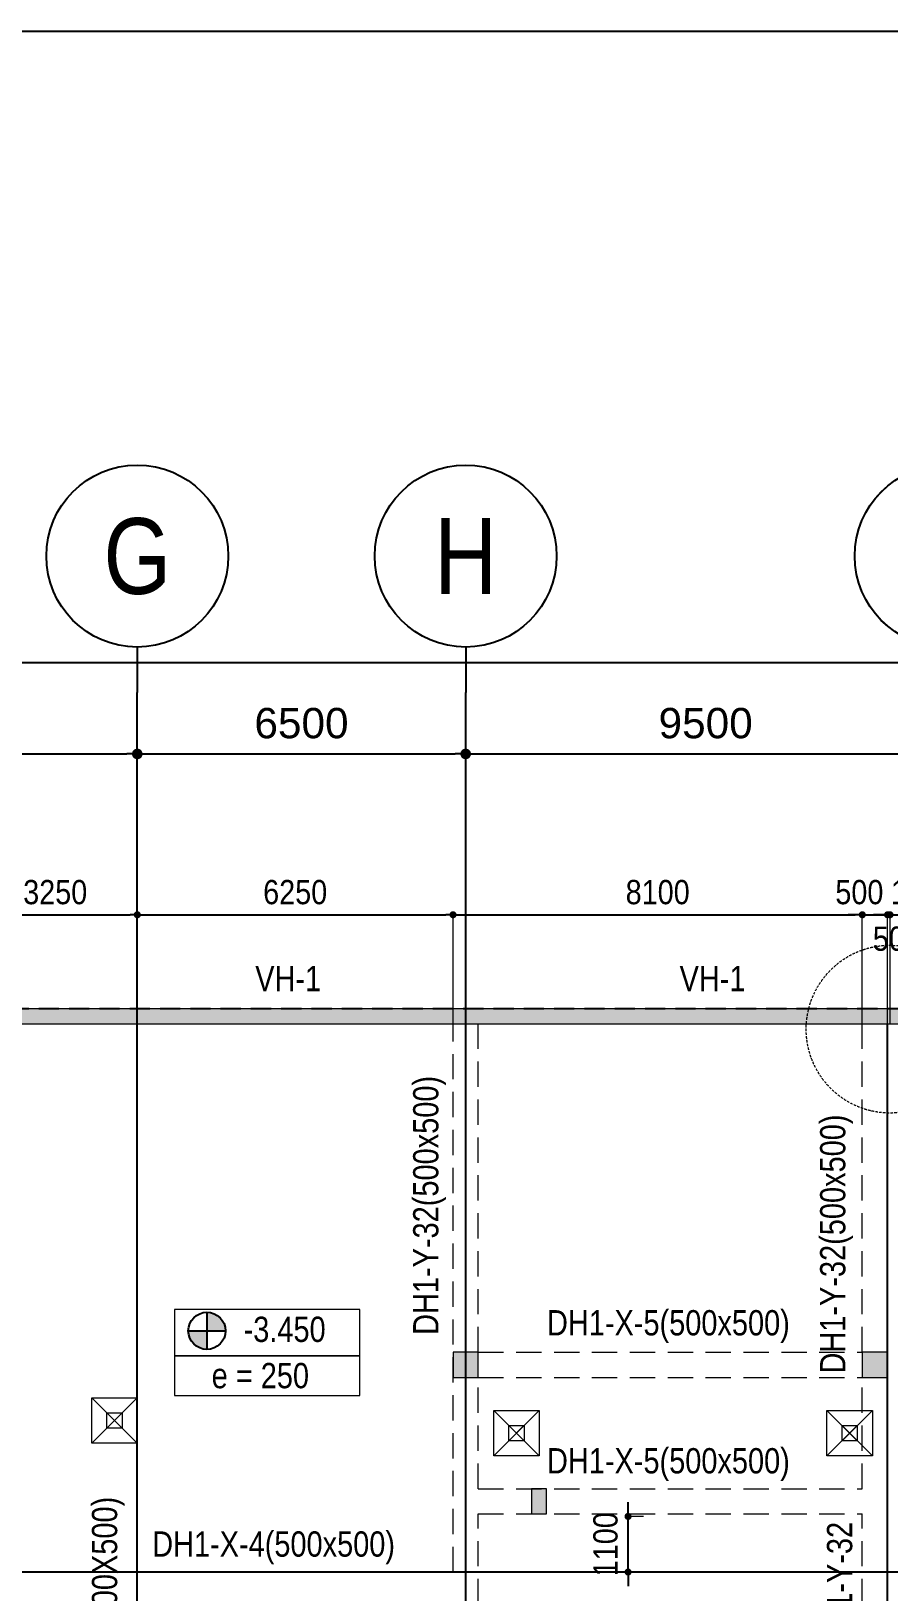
# Model space of a CAD drawing. Header units: millimetres. Extents: x 3718783 to 4027851, y 882487 to 1100782.
# Drawn here: x 3846729 to 3863704, y 1069906 to 1100782 of the extents above; entities that cross this region are included whole.
import ezdxf
from ezdxf.enums import TextEntityAlignment as Align

# ---------------------------------------------------------------- set-up
doc = ezdxf.new("R2010")
doc.units = ezdxf.units.MM
doc.header["$LTSCALE"] = 200
doc.header["$MEASUREMENT"] = 0
for name, pattern in [('CHG_XX_Cot_Ham 1$0$MB_Luoi truc$0$HTT Hidden 21', [3, 2, -1]), ('CHG_XX_Damsan_Ham 1$0$HIDDEN', [0.375, 0.25, -0.125]), ('CHG_XX_Luoi truc$0$MB_Luoi truc$0$Center101', [13, 10, -1, 1, -1]), ('HIDDEN', [0.375, 0.25, -0.125])]:
    doc.linetypes.add(name, pattern=pattern)
doc.layers.get('Defpoints').update_dxf_attribs({"color": 14, "lineweight": 0})
for name, color, linetype, lineweight in [('$0$DBAO', 3, 'Continuous', 13), ('$0$TTP-TEXT', 30, 'Continuous', 5), ('CHG_XX_Cot_Ham 1$0$Ap0302_PC', 150, 'Continuous', 9), ('CHG_XX_Cot_Ham 1$0$Ap0302_PC @ 1', 150, 'Continuous', 9), ('CHG_XX_Cot_Ham 1$0$Ap0302_PC @ 150', 150, 'Continuous', 9), ('CHG_XX_Cot_Ham 1$0$Ap0311_H', 8, 'Continuous', 15), ('CHG_XX_Cot_Ham 1$0$MB_Luoi truc$0$Dim 300', 1, 'Continuous', 5), ('CHG_XX_Cot_Ham 1$0$S_Concrete_Cont_2 Normal', 2, 'Continuous', 13), ('CHG_XX_Damsan_Ham 1$0$DBAO', 3, 'Continuous', 13), ('CHG_XX_Damsan_Ham 1$0$DGIONG', 4, 'Continuous', 13), ('CHG_XX_Damsan_Ham 1$0$DMo', 254, 'CHG_XX_Damsan_Ham 1$0$HIDDEN', 9), ('CHG_XX_Damsan_Ham 1$0$Star Lo Mo', 5, 'Continuous', 13), ('DMo', 254, 'HIDDEN', 9), ('MB_Luoi truc$0$Dim 300', 1, 'Continuous', 5), ('TEXT P Y', 2, 'Continuous', 15)]:
    doc.layers.add(name, color=color, linetype=linetype, lineweight=lineweight)
for name, color, linetype in [('$0$GHI CHU', 7, 'Continuous'), ('CHG_XX_Cot_Ham 1$0$MB_Cot ham$0$Concrete Line', 6, 'Continuous'), ('CHG_XX_Cot_Ham 1$0$mb_cot tang 1-3$0$Concrete Line', 6, 'Continuous'), ('CHG_XX_Damsan_Ham 1$0$GHI CHU', 7, 'Continuous'), ('CHG_XX_Luoi truc$0$Grid', 34, 'Continuous'), ('CHG_XX_Luoi truc$0$Grid Line', 251, 'CHG_XX_Luoi truc$0$MB_Luoi truc$0$Center101'), ('mb_cot tang 1-3$0$Concrete Line', 6, 'Continuous'), ('TEXT P X', 1, 'Continuous')]:
    doc.layers.add(name, color=color, linetype=linetype)
doc.styles.add('$0$TTP-HelCon', font='VHELVCN_0.TTF')
doc.styles.add('CHG_XX_Cot_Ham 1$0$MB_Luoi truc$0$Arial_C', font='arial.ttf')
doc.styles.add('CHG_XX_Luoi truc$0$MB_Luoi truc$0$Grid A-F$0$VNI-HelveCB', font='VHELVCB_0.TTF')
doc.styles.add('MB_Luoi truc$0$Arial_C', font='arial.ttf', dxfattribs={"width": 0.85})
doc.styles.add('TTP-HelCon', font='VHELVCN_0.TTF')
doc.dimstyles.new('200', dxfattribs={"dimscale": 200, "dimtxt": 2.4, "dimasz": 0.7, "dimexe": 0.0003, "dimexo": 0, "dimgap": 1, "dimtad": 1, "dimdec": 0, "dimzin": 12, "dimdsep": 46, "dimtxsty": 'MB_Luoi truc$0$Arial_C', "dimblk": 'MB_Luoi truc$0$_Dot', "dimcen": 0.5, "dimclrd": 256, "dimclre": 8, "dimclrt": 1, "dimadec": 0, "dimazin": 0, "dimtfac": 1, "dimtdec": 0, "dimtix": 1, "dimtmove": 2, "dimatfit": 3, "dimldrblk": 'MB_Luoi truc$0$HTT Arrow 30', "dimfxl": 1, "dimtolj": 1, "dimtzin": 0, "dimlwe": -1, "dimarcsym": 0})
doc.dimstyles.new('CHG_XX_Cot_Ham 1$0$MB_Luoi truc$0$Dim 300 (A1-A2)', dxfattribs={"dimscale": 300, "dimtxt": 2, "dimasz": 0.7, "dimexe": 0, "dimexo": 1, "dimgap": 1, "dimtad": 1, "dimdec": 0, "dimzin": 12, "dimdsep": 46, "dimtxsty": 'CHG_XX_Cot_Ham 1$0$MB_Luoi truc$0$Arial_C', "dimblk": 'CHG_XX_Cot_Ham 1$0$MB_Luoi truc$0$_Dot', "dimcen": 1, "dimclrd": 256, "dimclre": 256, "dimclrt": 3, "dimadec": 0, "dimazin": 0, "dimtfac": 1, "dimtdec": 0, "dimtix": 1, "dimtmove": 2, "dimatfit": 3, "dimldrblk": 'CHG_XX_Cot_Ham 1$0$MB_Luoi truc$0$HTT Arrow 30', "dimfxl": 1, "dimtolj": 1, "dimtzin": 0, "dimarcsym": 0})

# ---------------------------------------------------------------- blocks, each defined once
blk = doc.blocks.new('MB_Luoi truc$0$_Dot')
at = {"color": 0, "linetype": 'ByBlock', "lineweight": -2}
blk.add_line((-0.5, 0), (-1, 0), dxfattribs=at)
at = {"color": 0, "linetype": 'ByBlock', "const_width": 0.5}
blk.add_lwpolyline([(-0.25, 0, 1), (0.25, 0, 1)], format="xyb", close=True, dxfattribs=at)
blk = doc.blocks.new('*D10')
at = {"layer": 'Defpoints', "color": 0, "ltscale": 1500, "transparency": 16777216}
for p in [(3858543, 1071396), (3858850, 1071396), (3858850, 1070296)]:
    blk.add_point(p, dxfattribs=at)
at = {"layer": 'MB_Luoi truc$0$Dim 300', "lineweight": -2, "ltscale": 1500, "transparency": 16777216}
for p, q in [((3858543, 1071536), (3858543, 1071676)), ((3858543, 1070296), (3858543, 1071396)), ((3858543, 1070156), (3858543, 1070016))]:
    blk.add_line(p, q, dxfattribs=at)
at = {"layer": 'MB_Luoi truc$0$Dim 300', "color": 8, "ltscale": 1500, "transparency": 16777216}
for p, q in [((3858850, 1071396), (3858543, 1071396)), ((3858850, 1070296), (3858543, 1070296))]:
    blk.add_line(p, q, dxfattribs=at)
at = {"layer": 'MB_Luoi truc$0$Dim 300', "lineweight": -2, "ltscale": 1500, "transparency": 16777216, "xscale": 140, "yscale": 140, "zscale": 140}
for p, rotation in [((3858543, 1071396), 270), ((3858543, 1070296), 90)]:
    blk.add_blockref('MB_Luoi truc$0$_Dot', p, dxfattribs=dict(at, rotation=rotation))
at = {"layer": 'MB_Luoi truc$0$Dim 300', "color": 1, "ltscale": 1500, "transparency": 16777216, "insert": (3858098, 1070846), "char_height": 480, "attachment_point": 5, "rotation": 90, "style": 'MB_Luoi truc$0$Arial_C'}
blk.add_mtext('\\A1;1100', dxfattribs=at)
blk = doc.blocks.new('MB_Luoi truc$0$HTT Arrow 30')
blk.add_hatch(color=256).paths.add_polyline_path([(-2.5, 0.375), (-2.5, -0.375), (0, 0)])
at = {"color": 0, "linetype": 'ByBlock', "lineweight": -2}
for p, q in [((0, 0), (-2.5, 0.375)), ((-2.5, -0.375), (-2.5, 0.375)), ((0, 0), (-2.5, -0.375))]:
    blk.add_line(p, q, dxfattribs=at)
blk = doc.blocks.new('*U401')
at = {"layer": 'CHG_XX_Luoi truc$0$Grid', "lineweight": -2}
blk.add_line((0, 611), (0, 608), dxfattribs=at)
blk.add_circle((0, 617), 6, dxfattribs=at)
at = {"layer": 'CHG_XX_Luoi truc$0$Grid Line'}
blk.add_line((0, 0), (0, 608), dxfattribs=at)
at = {"layer": 'CHG_XX_Luoi truc$0$Grid', "lineweight": -2, "style": 'CHG_XX_Luoi truc$0$MB_Luoi truc$0$Grid A-F$0$VNI-HelveCB'}
for tag, p in [('GRIDSUB', (0, 617)), ('GRID', (0, -9))]:
    blk.add_attdef(tag, text='', height=5, dxfattribs=at).set_placement(p, align=Align.MIDDLE)
blk = doc.blocks.new('*U406')
at = {"layer": 'CHG_XX_Luoi truc$0$Grid', "lineweight": -2}
blk.add_line((0, 611), (0, 608), dxfattribs=at)
blk.add_circle((0, 617), 6, dxfattribs=at)
at = {"layer": 'CHG_XX_Luoi truc$0$Grid Line'}
blk.add_line((0, 0), (0, 608), dxfattribs=at)
at = {"layer": 'CHG_XX_Luoi truc$0$Grid', "lineweight": -2, "style": 'CHG_XX_Luoi truc$0$MB_Luoi truc$0$Grid A-F$0$VNI-HelveCB'}
for tag, p in [('GRIDSUB', (0, 617)), ('GRID', (0, -9))]:
    blk.add_attdef(tag, text='', height=5, dxfattribs=at).set_placement(p, align=Align.MIDDLE)
blk = doc.blocks.new('*U403')
at = {"layer": 'CHG_XX_Luoi truc$0$Grid Line'}
blk.add_line((0, 0), (0, 438), dxfattribs=at)
at = {"layer": 'CHG_XX_Luoi truc$0$Grid', "lineweight": -2, "style": 'CHG_XX_Luoi truc$0$MB_Luoi truc$0$Grid A-F$0$VNI-HelveCB'}
for tag, p in [('GRIDSUB', (0, 447)), ('GRID', (0, -9))]:
    blk.add_attdef(tag, text='', height=5, dxfattribs=at).set_placement(p, align=Align.MIDDLE)
blk = doc.blocks.new('CHG_XX_Luoi truc')
at = {"layer": 'CHG_XX_Luoi truc$0$Grid'}
ref = blk.add_blockref('*U401', (54650, -12747), dxfattribs=dict(at, xscale=300, yscale=300, zscale=300))
ref.add_attrib('GRIDSUB', 'G', dxfattribs={"lineweight": -2, "height": 1500, "style": 'CHG_XX_Luoi truc$0$MB_Luoi truc$0$Grid A-F$0$VNI-HelveCB'}).set_placement((54650, 172353), align=Align.MIDDLE)
ref = blk.add_blockref('*U406', (61150, -12747), dxfattribs=dict(at, xscale=300, yscale=300, zscale=300))
ref.add_attrib('GRIDSUB', 'H', dxfattribs={"lineweight": -2, "height": 1500, "style": 'CHG_XX_Luoi truc$0$MB_Luoi truc$0$Grid A-F$0$VNI-HelveCB'}).set_placement((61150, 172353), align=Align.MIDDLE)
at = {"layer": 'CHG_XX_Luoi truc$0$Grid', "xscale": 300, "yscale": 300, "zscale": 300}
blk.add_blockref('*U401', (70650, -12747), dxfattribs=at)
at = {"layer": 'CHG_XX_Luoi truc$0$Grid', "xscale": 300.0000000000013, "yscale": 300.0000000000013, "zscale": 300.0000000000013, "rotation": 90}
blk.add_blockref('*U403', (110703, 152250), dxfattribs=at)
blk = doc.blocks.new('CHG_XX_Cot_Ham 1$0$MB_Luoi truc$0$_Dot')
at = {"color": 0, "linetype": 'ByBlock', "lineweight": -2}
blk.add_line((-0.5, 0), (-1, 0), dxfattribs=at)
at = {"color": 0, "linetype": 'ByBlock', "const_width": 0.5}
blk.add_lwpolyline([(-0.25, 0, 1), (0.25, 0, 1)], format="xyb", close=True, dxfattribs=at)
blk = doc.blocks.new('*D363')
at = {"layer": 'CHG_XX_Cot_Ham 1$0$MB_Luoi truc$0$Dim 300', "lineweight": -2, "transparency": 16777216}
for p, q in [((44550, 166908), (44550, 168437)), ((44760, 168437), (54440, 168437)), ((54650, 166908), (54650, 168437))]:
    blk.add_line(p, q, dxfattribs=at)
at = {"layer": 'Defpoints', "color": 0, "transparency": 16777216}
for p in [(54650, 168437), (44550, 166608), (54650, 166608)]:
    blk.add_point(p, dxfattribs=at)
at = {"layer": 'CHG_XX_Cot_Ham 1$0$MB_Luoi truc$0$Dim 300', "lineweight": -2, "transparency": 16777216, "xscale": 210, "yscale": 210, "zscale": 210, "rotation": 180}
blk.add_blockref('CHG_XX_Cot_Ham 1$0$MB_Luoi truc$0$_Dot', (44550, 168437), dxfattribs=at)
at = {"layer": 'CHG_XX_Cot_Ham 1$0$MB_Luoi truc$0$Dim 300', "lineweight": -2, "transparency": 16777216, "xscale": 210, "yscale": 210, "zscale": 210}
blk.add_blockref('CHG_XX_Cot_Ham 1$0$MB_Luoi truc$0$_Dot', (54650, 168437), dxfattribs=at)
at = {"layer": 'CHG_XX_Cot_Ham 1$0$MB_Luoi truc$0$Dim 300', "color": 3, "transparency": 16777216, "insert": (49600, 169043), "char_height": 600, "attachment_point": 5, "style": 'CHG_XX_Cot_Ham 1$0$MB_Luoi truc$0$Arial_C'}
blk.add_mtext('\\A1;10100', dxfattribs=at)
blk = doc.blocks.new('CHG_XX_Cot_Ham 1$0$MB_Luoi truc$0$HTT Arrow 30')
blk.add_hatch(color=256).paths.add_polyline_path([(-2.5, 0.375), (-2.5, -0.375), (0, 0)])
at = {"color": 0, "linetype": 'ByBlock', "lineweight": -2}
for p, q in [((0, 0), (-2.5, 0.375)), ((-2.5, -0.375), (-2.5, 0.375)), ((0, 0), (-2.5, -0.375))]:
    blk.add_line(p, q, dxfattribs=at)
blk = doc.blocks.new('*D364')
at = {"layer": 'CHG_XX_Cot_Ham 1$0$MB_Luoi truc$0$Dim 300', "lineweight": -2, "transparency": 16777216}
for p, q in [((54650, 166908), (54650, 168437)), ((54860, 168437), (60940, 168437)), ((61150, 166908), (61150, 168437))]:
    blk.add_line(p, q, dxfattribs=at)
at = {"layer": 'Defpoints', "color": 0, "transparency": 16777216}
for p in [(61150, 168437), (54650, 166608), (61150, 166608)]:
    blk.add_point(p, dxfattribs=at)
at = {"layer": 'CHG_XX_Cot_Ham 1$0$MB_Luoi truc$0$Dim 300', "lineweight": -2, "transparency": 16777216, "xscale": 210, "yscale": 210, "zscale": 210, "rotation": 180}
blk.add_blockref('CHG_XX_Cot_Ham 1$0$MB_Luoi truc$0$_Dot', (54650, 168437), dxfattribs=at)
at = {"layer": 'CHG_XX_Cot_Ham 1$0$MB_Luoi truc$0$Dim 300', "lineweight": -2, "transparency": 16777216, "xscale": 210, "yscale": 210, "zscale": 210}
blk.add_blockref('CHG_XX_Cot_Ham 1$0$MB_Luoi truc$0$_Dot', (61150, 168437), dxfattribs=at)
at = {"layer": 'CHG_XX_Cot_Ham 1$0$MB_Luoi truc$0$Dim 300', "color": 3, "transparency": 16777216, "insert": (57900, 169043), "char_height": 600, "attachment_point": 5, "style": 'CHG_XX_Cot_Ham 1$0$MB_Luoi truc$0$Arial_C'}
blk.add_mtext('\\A1;6500', dxfattribs=at)
blk = doc.blocks.new('*D365')
at = {"layer": 'CHG_XX_Cot_Ham 1$0$MB_Luoi truc$0$Dim 300', "lineweight": -2, "transparency": 16777216}
for p, q in [((61150, 166908), (61150, 168437)), ((61360, 168437), (70440, 168437)), ((70650, 166908), (70650, 168437))]:
    blk.add_line(p, q, dxfattribs=at)
at = {"layer": 'Defpoints', "color": 0, "transparency": 16777216}
for p in [(70650, 168437), (61150, 166608), (70650, 166608)]:
    blk.add_point(p, dxfattribs=at)
at = {"layer": 'CHG_XX_Cot_Ham 1$0$MB_Luoi truc$0$Dim 300', "lineweight": -2, "transparency": 16777216, "xscale": 210, "yscale": 210, "zscale": 210, "rotation": 180}
blk.add_blockref('CHG_XX_Cot_Ham 1$0$MB_Luoi truc$0$_Dot', (61150, 168437), dxfattribs=at)
at = {"layer": 'CHG_XX_Cot_Ham 1$0$MB_Luoi truc$0$Dim 300', "lineweight": -2, "transparency": 16777216, "xscale": 210, "yscale": 210, "zscale": 210}
blk.add_blockref('CHG_XX_Cot_Ham 1$0$MB_Luoi truc$0$_Dot', (70650, 168437), dxfattribs=at)
at = {"layer": 'CHG_XX_Cot_Ham 1$0$MB_Luoi truc$0$Dim 300', "color": 3, "transparency": 16777216, "insert": (65900, 169043), "char_height": 600, "attachment_point": 5, "style": 'CHG_XX_Cot_Ham 1$0$MB_Luoi truc$0$Arial_C'}
blk.add_mtext('\\A1;9500', dxfattribs=at)
blk = doc.blocks.new('*D370')
at = {"layer": 'CHG_XX_Cot_Ham 1$0$MB_Luoi truc$0$Dim 300', "lineweight": -2, "transparency": 16777216}
for p, q in [((-10900, 166908), (-10900, 170237)), ((105840, 170237), (-10690, 170237)), ((106050, 166908), (106050, 170237))]:
    blk.add_line(p, q, dxfattribs=at)
at = {"layer": 'Defpoints', "color": 0, "transparency": 16777216}
for p in [(-10900, 170237), (-10900, 166608), (106050, 166608)]:
    blk.add_point(p, dxfattribs=at)
at = {"layer": 'CHG_XX_Cot_Ham 1$0$MB_Luoi truc$0$Dim 300', "lineweight": -2, "transparency": 16777216, "xscale": 210, "yscale": 210, "zscale": 210, "rotation": 180}
blk.add_blockref('CHG_XX_Cot_Ham 1$0$MB_Luoi truc$0$_Dot', (-10900, 170237), dxfattribs=at)
at = {"layer": 'CHG_XX_Cot_Ham 1$0$MB_Luoi truc$0$Dim 300', "lineweight": -2, "transparency": 16777216, "xscale": 210, "yscale": 210, "zscale": 210}
blk.add_blockref('CHG_XX_Cot_Ham 1$0$MB_Luoi truc$0$_Dot', (106050, 170237), dxfattribs=at)
at = {"layer": 'CHG_XX_Cot_Ham 1$0$MB_Luoi truc$0$Dim 300', "color": 3, "transparency": 16777216, "insert": (47575, 170843), "char_height": 600, "attachment_point": 5, "style": 'CHG_XX_Cot_Ham 1$0$MB_Luoi truc$0$Arial_C'}
blk.add_mtext('\\A1;116950', dxfattribs=at)
blk = doc.blocks.new('CHG_XX_Cot_Ham 1$0$cot ram doc')
at = {"layer": 'CHG_XX_Cot_Ham 1$0$Ap0311_H'}
blk.add_solid([(-250, 150), (-250, -150), (250, 150), (250, -150)], dxfattribs=at)
at = {"layer": 'CHG_XX_Cot_Ham 1$0$S_Concrete_Cont_2 Normal', "ltscale": 0.8}
blk.add_lwpolyline([(-250, -150), (250, -150), (250, 150), (-250, 150)], close=True, dxfattribs=at)
blk = doc.blocks.new('*U550')
at = {"layer": 'CHG_XX_Cot_Ham 1$0$Ap0302_PC @ 1'}
h = blk.add_hatch(color=3, dxfattribs=at)
h.dxf.hatch_style = 1
h.paths.add_polyline_path([(-250, -250), (-250, 250), (250, 250), (250, -250)])
at = {"layer": 'CHG_XX_Cot_Ham 1$0$Ap0302_PC @ 150'}
h = blk.add_hatch(color=3, dxfattribs=at)
h.dxf.hatch_style = 1
h.paths.add_polyline_path([(-250, -250), (-250, 250), (250, 250), (250, -250)])
blk = doc.blocks.new('CHG_XX_Cot_Ham 1$0$500x500')
at = {"layer": 'CHG_XX_Cot_Ham 1$0$Ap0302_PC'}
blk.add_lwpolyline([(250, -250), (250, 250), (-250, 250), (-250, -250)], close=True, dxfattribs=at)
blk.add_blockref('*U550', (0, 0), dxfattribs=at)
blk = doc.blocks.new('$0$Hh2')
at = {"layer": '$0$GHI CHU'}
h = blk.add_hatch(color=256, dxfattribs=at)
h.dxf.hatch_style = 1
h.paths.add_polyline_path([(-991105, 1978264, 0.414214), (-991473, 1978632), (-991473, 1978264)])
h.paths.add_polyline_path([(-991473, 1977895), (-991473, 1978264), (-991841, 1978264, 0.414214)])
at = {"layer": '$0$DBAO'}
for points in [[(-992113, 1978683), (-992113, 1977767), (-988446, 1977767), (-988446, 1978683)], [(-992113, 1977767), (-992113, 1976983), (-988446, 1976983), (-988446, 1977767)]]:
    blk.add_lwpolyline(points, close=True, dxfattribs=at)
at = {"layer": '$0$GHI CHU'}
for p, q in [((-991473, 1978632), (-991473, 1977895)), ((-991841, 1978264), (-991105, 1978264))]:
    blk.add_line(p, q, dxfattribs=at)
blk.add_circle((-991473, 1978264), 368, dxfattribs=at)
at = {"layer": '$0$TTP-TEXT', "style": '$0$TTP-HelCon'}
for s, p in [(' -3.450', (-990906, 1978044)), ('e = 250', (-991379, 1977128))]:
    blk.add_text(s, height=500, dxfattribs=at).set_placement(p)
blk = doc.blocks.new('*D60')
at = {"layer": 'Defpoints', "color": 0, "transparency": 16777216}
for p in [(3848829, 1083301), (3845579, 1081146), (3848829, 1081146)]:
    blk.add_point(p, dxfattribs=at)
at = {"layer": 'MB_Luoi truc$0$Dim 300', "color": 8, "transparency": 16777216}
for p, q in [((3845579, 1081146), (3845579, 1083301)), ((3848829, 1081146), (3848829, 1083301))]:
    blk.add_line(p, q, dxfattribs=at)
at = {"layer": 'MB_Luoi truc$0$Dim 300', "lineweight": -2, "transparency": 16777216}
blk.add_line((3845719, 1083301), (3848689, 1083301), dxfattribs=at)
at = {"layer": 'MB_Luoi truc$0$Dim 300', "lineweight": -2, "transparency": 16777216, "xscale": 140, "yscale": 140, "zscale": 140, "rotation": 180}
blk.add_blockref('MB_Luoi truc$0$_Dot', (3845579, 1083301), dxfattribs=at)
at = {"layer": 'MB_Luoi truc$0$Dim 300', "lineweight": -2, "transparency": 16777216, "xscale": 140, "yscale": 140, "zscale": 140}
blk.add_blockref('MB_Luoi truc$0$_Dot', (3848829, 1083301), dxfattribs=at)
at = {"layer": 'MB_Luoi truc$0$Dim 300', "color": 1, "transparency": 16777216, "insert": (3847204, 1083746), "char_height": 480, "attachment_point": 5, "style": 'MB_Luoi truc$0$Arial_C'}
blk.add_mtext('\\A1;3250', dxfattribs=at)
blk = doc.blocks.new('*D61')
at = {"layer": 'Defpoints', "color": 0, "transparency": 16777216}
for p in [(3855079, 1083301), (3848829, 1081146), (3855079, 1081146)]:
    blk.add_point(p, dxfattribs=at)
at = {"layer": 'MB_Luoi truc$0$Dim 300', "color": 8, "transparency": 16777216}
for p, q in [((3848829, 1081146), (3848829, 1083301)), ((3855079, 1081146), (3855079, 1083301))]:
    blk.add_line(p, q, dxfattribs=at)
at = {"layer": 'MB_Luoi truc$0$Dim 300', "lineweight": -2, "transparency": 16777216}
blk.add_line((3848969, 1083301), (3854939, 1083301), dxfattribs=at)
at = {"layer": 'MB_Luoi truc$0$Dim 300', "lineweight": -2, "transparency": 16777216, "xscale": 140, "yscale": 140, "zscale": 140, "rotation": 180}
blk.add_blockref('MB_Luoi truc$0$_Dot', (3848829, 1083301), dxfattribs=at)
at = {"layer": 'MB_Luoi truc$0$Dim 300', "lineweight": -2, "transparency": 16777216, "xscale": 140, "yscale": 140, "zscale": 140}
blk.add_blockref('MB_Luoi truc$0$_Dot', (3855079, 1083301), dxfattribs=at)
at = {"layer": 'MB_Luoi truc$0$Dim 300', "color": 1, "transparency": 16777216, "insert": (3851954, 1083746), "char_height": 480, "attachment_point": 5, "style": 'MB_Luoi truc$0$Arial_C'}
blk.add_mtext('\\A1;6250', dxfattribs=at)
blk = doc.blocks.new('*D62')
at = {"layer": 'Defpoints', "color": 0, "transparency": 16777216}
for p in [(3863179, 1083301), (3855079, 1081146), (3863179, 1081146)]:
    blk.add_point(p, dxfattribs=at)
at = {"layer": 'MB_Luoi truc$0$Dim 300', "color": 8, "transparency": 16777216}
for p, q in [((3855079, 1081146), (3855079, 1083301)), ((3863179, 1081146), (3863179, 1083301))]:
    blk.add_line(p, q, dxfattribs=at)
at = {"layer": 'MB_Luoi truc$0$Dim 300', "lineweight": -2, "transparency": 16777216}
blk.add_line((3855219, 1083301), (3863039, 1083301), dxfattribs=at)
at = {"layer": 'MB_Luoi truc$0$Dim 300', "lineweight": -2, "transparency": 16777216, "xscale": 140, "yscale": 140, "zscale": 140, "rotation": 180}
blk.add_blockref('MB_Luoi truc$0$_Dot', (3855079, 1083301), dxfattribs=at)
at = {"layer": 'MB_Luoi truc$0$Dim 300', "lineweight": -2, "transparency": 16777216, "xscale": 140, "yscale": 140, "zscale": 140}
blk.add_blockref('MB_Luoi truc$0$_Dot', (3863179, 1083301), dxfattribs=at)
at = {"layer": 'MB_Luoi truc$0$Dim 300', "color": 1, "transparency": 16777216, "insert": (3859129, 1083746), "char_height": 480, "attachment_point": 5, "style": 'MB_Luoi truc$0$Arial_C'}
blk.add_mtext('\\A1;8100', dxfattribs=at)
blk = doc.blocks.new('*D63')
at = {"layer": 'Defpoints', "color": 0, "transparency": 16777216}
for p in [(3863679, 1083301), (3863179, 1081146), (3863679, 1081146)]:
    blk.add_point(p, dxfattribs=at)
at = {"layer": 'MB_Luoi truc$0$Dim 300', "lineweight": -2, "transparency": 16777216}
for p, q in [((3863039, 1083301), (3862899, 1083301)), ((3863179, 1083301), (3863679, 1083301)), ((3863819, 1083301), (3863959, 1083301))]:
    blk.add_line(p, q, dxfattribs=at)
at = {"layer": 'MB_Luoi truc$0$Dim 300', "color": 8, "transparency": 16777216}
for p, q in [((3863179, 1081146), (3863179, 1083301)), ((3863679, 1081146), (3863679, 1083301))]:
    blk.add_line(p, q, dxfattribs=at)
at = {"layer": 'MB_Luoi truc$0$Dim 300', "lineweight": -2, "transparency": 16777216, "xscale": 140, "yscale": 140, "zscale": 140}
blk.add_blockref('MB_Luoi truc$0$_Dot', (3863179, 1083301), dxfattribs=at)
at = {"layer": 'MB_Luoi truc$0$Dim 300', "lineweight": -2, "transparency": 16777216, "xscale": 140, "yscale": 140, "zscale": 140, "rotation": 180}
blk.add_blockref('MB_Luoi truc$0$_Dot', (3863679, 1083301), dxfattribs=at)
at = {"layer": 'MB_Luoi truc$0$Dim 300', "color": 1, "transparency": 16777216, "insert": (3863121, 1083746), "char_height": 480, "attachment_point": 5, "style": 'MB_Luoi truc$0$Arial_C'}
blk.add_mtext('\\A1;500', dxfattribs=at)
blk = doc.blocks.new('*D64')
at = {"layer": 'Defpoints', "color": 0, "transparency": 16777216}
for p in [(3863729, 1083301), (3863679, 1081146), (3863729, 1081146)]:
    blk.add_point(p, dxfattribs=at)
at = {"layer": 'MB_Luoi truc$0$Dim 300', "lineweight": -2, "transparency": 16777216}
for p, q in [((3863539, 1083301), (3863399, 1083301)), ((3863679, 1083301), (3863729, 1083301)), ((3863869, 1083301), (3864009, 1083301))]:
    blk.add_line(p, q, dxfattribs=at)
at = {"layer": 'MB_Luoi truc$0$Dim 300', "color": 8, "transparency": 16777216}
for p, q in [((3863679, 1081146), (3863679, 1083301)), ((3863729, 1081146), (3863729, 1083301))]:
    blk.add_line(p, q, dxfattribs=at)
at = {"layer": 'MB_Luoi truc$0$Dim 300', "lineweight": -2, "transparency": 16777216, "xscale": 140, "yscale": 140, "zscale": 140}
blk.add_blockref('MB_Luoi truc$0$_Dot', (3863679, 1083301), dxfattribs=at)
at = {"layer": 'MB_Luoi truc$0$Dim 300', "lineweight": -2, "transparency": 16777216, "xscale": 140, "yscale": 140, "zscale": 140, "rotation": 180}
blk.add_blockref('MB_Luoi truc$0$_Dot', (3863729, 1083301), dxfattribs=at)
at = {"layer": 'MB_Luoi truc$0$Dim 300', "color": 1, "transparency": 16777216, "insert": (3863704, 1082825), "char_height": 480, "attachment_point": 5, "style": 'MB_Luoi truc$0$Arial_C'}
blk.add_mtext('\\A1;50', dxfattribs=at)
blk = doc.blocks.new('*D65')
at = {"layer": 'Defpoints', "color": 0, "transparency": 16777216}
for p in [(3864829, 1083301), (3864829, 1081446), (3863729, 1081146)]:
    blk.add_point(p, dxfattribs=at)
at = {"layer": 'MB_Luoi truc$0$Dim 300', "color": 8, "transparency": 16777216}
for p, q in [((3863729, 1081146), (3863729, 1083301)), ((3864829, 1081446), (3864829, 1083301))]:
    blk.add_line(p, q, dxfattribs=at)
at = {"layer": 'MB_Luoi truc$0$Dim 300', "lineweight": -2, "transparency": 16777216}
blk.add_line((3863869, 1083301), (3864689, 1083301), dxfattribs=at)
at = {"layer": 'MB_Luoi truc$0$Dim 300', "lineweight": -2, "transparency": 16777216, "xscale": 140, "yscale": 140, "zscale": 140, "rotation": 180}
blk.add_blockref('MB_Luoi truc$0$_Dot', (3863729, 1083301), dxfattribs=at)
at = {"layer": 'MB_Luoi truc$0$Dim 300', "lineweight": -2, "transparency": 16777216, "xscale": 140, "yscale": 140, "zscale": 140}
blk.add_blockref('MB_Luoi truc$0$_Dot', (3864829, 1083301), dxfattribs=at)
at = {"layer": 'MB_Luoi truc$0$Dim 300', "color": 1, "transparency": 16777216, "insert": (3864380, 1083746), "char_height": 480, "attachment_point": 5, "style": 'MB_Luoi truc$0$Arial_C'}
blk.add_mtext('\\A1;1100', dxfattribs=at)
blk = doc.blocks.new('CHG_XX_Cot_Ham 1')
at = {"layer": 'CHG_XX_Cot_Ham 1$0$Ap0311_H'}
h = blk.add_hatch(color=256, dxfattribs=at)
h.dxf.hatch_style = 1
h.paths.add_polyline_path([(99639.2, 163400), (-10900, 163400), (-10900, 85450), (-300, 85450), (-300, 84050), (32350, 84050), (32350, -9000), (103575.5, -9000), (106050, -6022), (106050, 158254.3)])
h.paths.add_polyline_path([(99533.7, 163100), (105750, 158110.4), (105750, 90450), (105650, 90450), (105650, 90450), (105750, 90450), (105750, 13850), (105750, 13825.9), (105750, -5913.6), (103434.7, -8700), (93600, -8700), (32650, -8700), (32650, 84350), (0, 84350), (0, 85750), (-10600, 85750), (-10600, 163100), (93600, 163100)], flags=16)
at = {"layer": 'CHG_XX_Cot_Ham 1$0$Ap0302_PC'}
blk.add_lwpolyline([(32350, 84050), (-300, 84050), (-300, 85450), (-10900, 85450), (-10900, 163400), (99639.2, 163400), (106050, 158254.3), (106050, -6022), (103575.5, -9000), (32350, -9000)], close=True, dxfattribs=at)
blk.add_lwpolyline([(105750, 90444), (105750, -5913.6), (103434.7, -8700), (32650, -8700), (32650, 84350), (0, 84350), (0, 85750), (-10600, 85750), (-10600, 163100), (99533.7, 163100), (105750, 158110.4), (105750, 127475.9)], dxfattribs=at)
at = {"layer": 'CHG_XX_Cot_Ham 1$0$MB_Cot ham$0$Concrete Line', "linetype": 'CHG_XX_Cot_Ham 1$0$MB_Luoi truc$0$HTT Hidden 21'}
blk.add_lwpolyline([(99639.2, 163400), (106050, 158254.3), (106050, -6022), (103575.5, -9000), (32350, -9000), (32350, 84050), (-300, 84050), (-300, 85450), (-10900, 85450), (-10900, 163400)], close=True, dxfattribs=at)
at = {"layer": 'CHG_XX_Cot_Ham 1$0$Ap0311_H', "rotation": 270}
blk.add_blockref('CHG_XX_Cot_Ham 1$0$cot ram doc', (62600, 153650.1), dxfattribs=at)
at = {"layer": 'CHG_XX_Cot_Ham 1$0$mb_cot tang 1-3$0$Concrete Line'}
blk.add_blockref('CHG_XX_Luoi truc', (0, 0), dxfattribs=at)
at = {"layer": 'CHG_XX_Cot_Ham 1$0$S_Concrete_Cont_2 Normal'}
for p in [(61150, 156350), (69250, 156350)]:
    blk.add_blockref('CHG_XX_Cot_Ham 1$0$500x500', p, dxfattribs=at)
at = {"layer": 'CHG_XX_Cot_Ham 1$0$MB_Luoi truc$0$Dim 300'}
for base, p1, p2, picture, middle in [((-10900, 170237), (106050, 166608.3), (-10900, 166608.3), '*D370', (47575, 170843.4)), ((54650, 168437), (44550, 166608.3), (54650, 166608.3), '*D363', (49600, 169043.4)), ((61150, 168437), (54650, 166608.3), (61150, 166608.3), '*D364', (57900, 169043.4)), ((70650, 168437), (61150, 166608.3), (70650, 166608.3), '*D365', (65900, 169043.4))]:
    dim = blk.add_linear_dim(base=base, p1=p1, p2=p2, dimstyle='CHG_XX_Cot_Ham 1$0$MB_Luoi truc$0$Dim 300 (A1-A2)', dxfattribs=at)
    dim.commit()
    dim.dimension.update_dxf_attribs({"geometry": picture, "text_midpoint": middle})
blk = doc.blocks.new('CHG_XX_Damsan_Ham 1', base_point=(3089256, -609981))
at = {"layer": 'CHG_XX_Damsan_Ham 1$0$DBAO'}
blk.add_lwpolyline([(-10900, 85450), (-10900, 163400), (99639, 163400), (106050, 158250), (106050, -6022), (103576, -9000), (32350, -9000), (32350, 84050), (-300, 84050), (-300, 85450), (-10900, 85450)], dxfattribs=at)
at = {"layer": 'CHG_XX_Damsan_Ham 1$0$DMo', "ltscale": 10}
for p, q in [((60900, 152250), (60900, 163100)), ((61400, 156600), (61400, 163100)), ((69000, 156600), (69000, 163100)), ((61400, 156600), (69000, 156600)), ((61400, 156100), (69000, 156100)), ((61400, 153900), (61400, 156100)), ((69000, 153900), (69000, 156100)), ((61400, 153900), (69000, 153900)), ((61400, 153400), (69000, 153400)), ((61400, 148614), (61400, 153400)), ((69000, 148614), (69000, 153400)), ((60900, 152250), (51850, 152250))]:
    blk.add_line(p, q, dxfattribs=at)
at = {"layer": 'CHG_XX_Damsan_Ham 1$0$GHI CHU'}
for p, q in [((69500, 154550), (69500, 163100)), ((69500, 65250), (69500, 154600))]:
    blk.add_line(p, q, dxfattribs=at)
at = {"layer": 'CHG_XX_Damsan_Ham 1$0$Star Lo Mo'}
for p, q in [((53750, 154800), (54650, 155700)), ((53750, 155700), (54650, 154800)), ((61704, 154550), (62604, 155450)), ((61704, 155450), (62604, 154550)), ((68300, 154550), (69200, 155450)), ((68300, 155450), (69200, 154550))]:
    blk.add_line(p, q, dxfattribs=at)
for points in [[(53750, 155700), (54650, 155700), (54650, 154800), (53750, 154800)], [(54050, 155400), (54351, 155400), (54351, 155099), (54050, 155099)], [(61704, 155450), (62604, 155450), (62604, 154550), (61704, 154550)], [(68300, 155450), (69200, 155450), (69200, 154550), (68300, 154550)], [(62004, 155150), (62305, 155150), (62305, 154849), (62004, 154849)], [(68600, 155150), (68901, 155150), (68901, 154849), (68600, 154849)]]:
    blk.add_lwpolyline(points, close=True, dxfattribs=at)
for points in [[(54050, 155099), (54350, 155400)], [(54050, 155400), (54351, 155099)], [(62004, 154849), (62304, 155150)], [(62004, 155150), (62305, 154849)], [(68600, 154849), (68900, 155150)], [(68600, 155150), (68901, 154849)]]:
    blk.add_lwpolyline(points, dxfattribs=at)
at = {"layer": 'CHG_XX_Damsan_Ham 1$0$DGIONG'}
blk.add_blockref('CHG_XX_Cot_Ham 1', (0, 0), dxfattribs=at)

msp = doc.modelspace()

# ---------------------------------------------------------------- linework, layer by layer
at = {"layer": 'DMo'}
msp.add_circle((3863728.65102, 1081037.66679), 1659.59071, dxfattribs=at)
at = {"layer": 'TEXT P X'}
msp.add_lwpolyline([(3718783.10303, 1100782.32974), (4027850.60312, 1100782.32974), (4027850.60312, 882487.32968), (3718783.10303, 882487.32968)], close=True, dxfattribs=at)

# ---------------------------------------------------------------- block references
msp.add_blockref('$0$Hh2', (4841679.66963, -903195.02227))
at = {"layer": 'DMo'}
msp.add_blockref('CHG_XX_Damsan_Ham 1', (6883434.59583, 308064.69934), dxfattribs=at)
at = {"layer": 'mb_cot tang 1-3$0$Concrete Line'}
msp.add_blockref('CHG_XX_Cot_Ham 1', (3794178.65102, 918045.71079), dxfattribs=at)
msp.add_blockref('CHG_XX_Cot_Ham 1', (3794178.65102, 918045.71079), dxfattribs=at)

# ---------------------------------------------------------------- texts
at = {"layer": 'TEXT P X', "style": 'TTP-HelCon'}
for s, p in [('VH-1', (3851162.91744, 1081789.05358)), ('VH-1', (3859562.91694, 1081789.05358)), ('DH1-X-5(500x500)', (3856938.85551, 1074978.31867)), ('DH1-X-5(500x500)', (3856938.85551, 1072247.86117)), ('DH1-X-4(500x500)', (3849123.96711, 1070600.80679))]:
    msp.add_text(s, height=500, dxfattribs=at).set_placement(p)
at = {"layer": 'TEXT P Y', "style": 'TTP-HelCon'}
for s, p in [('DH1-Y-32(500x500)', (3854788.4415, 1074988.5725)), ('DH1-Y-32(500x500)', (3862843.4735, 1074224.711)), ('DH1-Y-32', (3862979.67726, 1068743.96453))]:
    msp.add_text(s, height=500, rotation=90, dxfattribs=at).set_placement(p)
at = {"layer": 'TEXT P Y', "color": 4, "style": 'TTP-HelCon'}
msp.add_text('DH1-Y-26(300X500)', height=500, rotation=90, dxfattribs=at).set_placement((3848430.81634, 1066565.65105))

# ---------------------------------------------------------------- dimensions: what is measured, and where the dimension line sits
at = {"layer": 'MB_Luoi truc$0$Dim 300'}
for base, p1, p2, picture, middle in [((3848828.65102, 1083301.1085), (3845578.6494, 1081145.71079), (3848828.65102, 1081145.71079), '*D60', (3847203.65021, 1083746.34724)), ((3855078.65102, 1083301.1085), (3848828.65102, 1081145.71079), (3855078.65102, 1081145.71079), '*D61', (3851953.65102, 1083746.18353)), ((3863178.65103, 1083301.1085), (3855078.65102, 1081145.71079), (3863178.65103, 1081145.64446), '*D62', (3859128.65102, 1083746.18353))]:
    dim = msp.add_linear_dim(base=base, p1=p1, p2=p2, dimstyle='200', override={"dimarcsym": 1}, dxfattribs=at)
    dim.commit()
    dim.dimension.update_dxf_attribs({"geometry": picture, "text_midpoint": middle})
for base, p1, p2, picture, middle in [((3863678.65103, 1083301.1085), (3863178.65103, 1081145.50348), (3863678.65103, 1081145.71079), '*D63', (3863120.846, 1083746.18353)), ((3864828.65102, 1083301.1085), (3863728.65102, 1081145.71079), (3864828.65102, 1081445.71079), '*D65', (3864379.661, 1083746.18353)), ((3863728.65102, 1083301.1085), (3863678.65103, 1081145.71079), (3863728.65102, 1081145.71079), '*D64', (3863703.65102, 1082824.996))]:
    dim = msp.add_linear_dim(base=base, p1=p1, p2=p2, dimstyle='200', override={"dimarcsym": 1}, dxfattribs=at)
    dim.commit()
    dim.dimension.update_dxf_attribs({"geometry": picture, "text_midpoint": middle, "dimtype": 160})
at = {"layer": 'MB_Luoi truc$0$Dim 300', "ltscale": 1500}
dim = msp.add_linear_dim(base=(3858543.372, 1071395.80828), p1=(3858849.6445, 1070295.71079), p2=(3858849.6445, 1071395.80828), angle=90, dimstyle='200', override={"dimfxl": 8, "dimfxlon": 1, "dimarcsym": 1}, dxfattribs=at)
dim.commit()
dim.dimension.update_dxf_attribs({"geometry": '*D10', "text_midpoint": (3858098.29697, 1070845.75953)})

doc.saveas('drawing.dxf')
